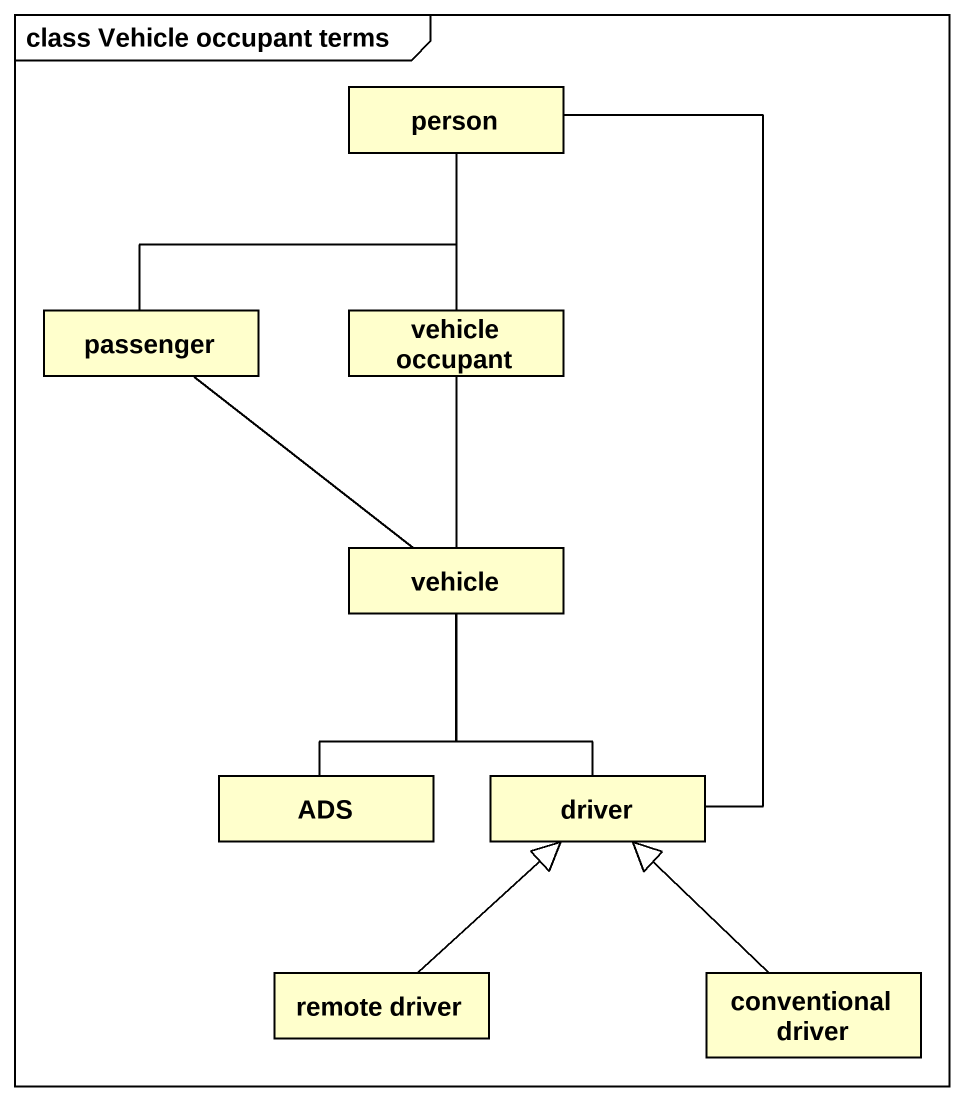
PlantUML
@startuml
mainframe class Vehicle occupant terms
hide circle
hide empty members
class "person" as person_
class passenger
class "vehicle occupant" as vehicle_occupant
class vehicle
class ADS
class driver
class "remote driver" as remote_driver
class "conventional driver" as conventional_driver
person_ -- passenger
person_ -- vehicle_occupant
passenger -- vehicle
vehicle_occupant -- vehicle
vehicle -- ADS
driver -up- person_
driver -up- vehicle
remote_driver -up-|> driver
conventional_driver -up-|> driver
@enduml
